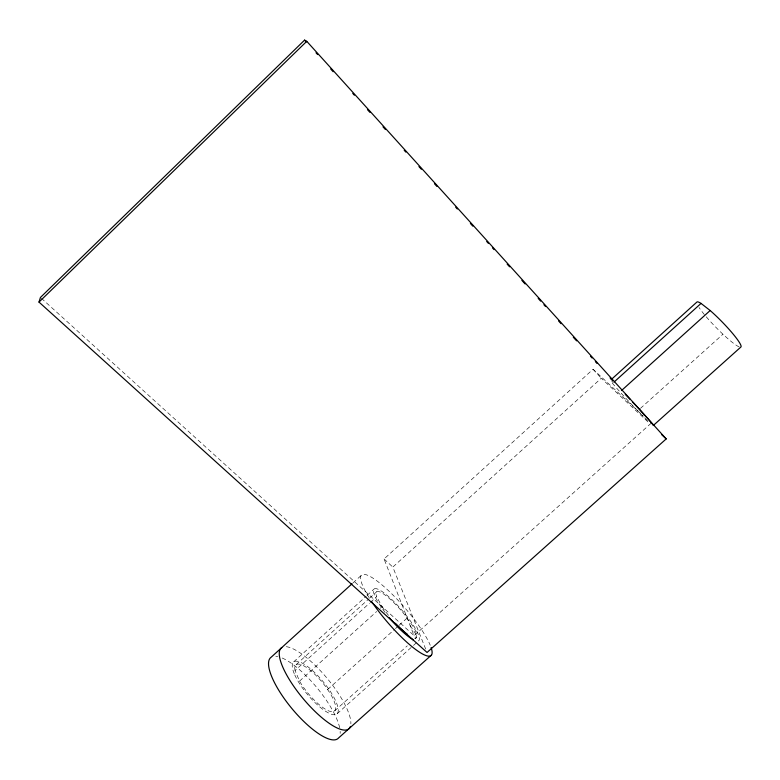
<?xml version="1.0" encoding="UTF-8"?>
<svg xmlns="http://www.w3.org/2000/svg" width="780" height="780" viewBox="0 0 780 780"><rect width="100%" height="100%" fill="white"/><g stroke="black" fill="none" stroke-linecap="round" stroke-linejoin="round"><path stroke-width="0.58" stroke-dasharray="3.9 2.92" d="M352.989 582.913L361.998 574.733M651.105 423.248L414.092 635.642L384.062 558.967L593.073 369.252L643.461 416.14M425.695 649.096L392.818 567.07L601.253 378.251L648.414 422.292M293.699 661.82L366.19 596.203M367.087 595.384L374.244 588.91M296.088 664.677L368.638 599.04M369.535 598.231L376.701 591.747M295.064 670.498A30.098 8.97 50.2 0 1 304.122 666.032A30.098 8.97 50.2 0 1 326.566 687.901L330.515 693.956A30.098 8.97 50.2 0 1 328.585 710.853A30.098 8.97 50.2 0 1 299.54 681.125L295.064 670.498L369.505 603.184M370.402 602.375L376.681 596.69A30.352 6.435 49.2 0 1 383.731 594.087A30.352 6.435 49.2 0 1 406.048 616.444C409.627 622.879 417.797 629.626 416.364 637.689L412.727 640.945M299.54 681.125L376.681 611.5M380.269 608.264L382.063 606.645L376.681 596.69M327.629 689.53L394.534 629.401M395.44 628.592L398.151 626.145M399.058 625.336L407.189 618.023M640.429 408.398L722.982 334.21M334.698 710.833L407.287 645.82M337.135 713.749L412.571 646.22M413.478 645.411L417.066 642.193M41.35 298.272L416.364 637.689A30.352 6.435 49.2 0 1 414.531 638.147M384.062 558.967L392.818 567.07M647.507 420.615L636.353 409.393A31.151 1.19 46.6 0 1 611.042 381.44M593.073 369.252L601.253 378.251M410.144 625.56L416.705 635.398M275.779 656.224A52.64 16.292 50.4 0 1 277.719 656.516M282.175 657.998A52.64 16.292 50.4 0 1 318.601 689.754A52.64 16.292 50.4 0 1 340.06 730.216M340.158 731.357A52.64 16.292 50.4 0 1 340.148 733.414M286.26 646.708A52.699 15.717 50.2 0 1 326.8 677.927A52.699 15.717 50.2 0 1 350.863 723.859M368.969 597.431A53.157 11.271 49.2 0 1 378.865 582.367A53.157 11.271 49.2 0 1 430.258 645.294M385.115 612.466A34.154 7.244 49.2 0 1 376.252 588.676A34.154 7.244 49.2 0 1 407.199 616.639A34.154 7.244 49.2 0 1 416.822 641.121M388.508 615.391A30.352 6.435 49.2 0 1 382.063 606.645M611.783 381.186A31.151 1.19 46.6 0 1 613.421 382.639M739.177 346.885A31.463 4.114 45.6 0 1 726.999 337.915L721.49 332.846A31.463 4.114 45.6 0 1 699.017 307.456M294.752 674.885A33.862 10.091 50.2 0 0 334.552 714.773A33.862 10.091 50.2 0 0 316.348 674.222A33.862 10.091 50.2 0 0 294.752 674.885"/><path stroke-width="1.17" d="M39 302.094L40.443 297.453L304.57 40.121L306.764 41.321L666.208 438.906L427.04 652.47L39 302.094L306.764 41.321M352.092 583.733L271.196 657.189A52.64 16.292 50.4 0 0 292.13 708.825A52.64 16.292 50.4 0 0 338.52 738.007L431.408 655.122M611.296 379.499L696.852 302.094A31.463 4.114 45.6 0 1 701.035 303.41L710.161 310.518A31.463 4.114 45.6 0 1 732.576 333.401A31.463 4.114 45.6 0 1 740.834 347.071L653.201 425.568M614.318 381.82L701.035 303.41M621.514 390.536L710.161 310.518M661.762 434.752L666.208 438.906M304.57 40.121L306.199 41.935M316.007 52.767L317.635 54.571M330.71 69.02L333.157 71.731M352.765 93.405L354.393 95.218M367.468 109.668L369.915 112.369M382.99 126.828L385.437 129.529M404.225 150.306L405.853 152.11M418.928 166.559L421.375 169.27M434.45 183.719L436.898 186.43M455.686 207.197L457.324 209.011M470.389 223.46L472.836 226.161M486.73 241.517L488.358 243.321M492.443 247.845L494.081 249.649M507.146 264.098L509.603 266.809M521.849 280.351L525.115 283.969M538.19 298.418L540.637 301.129M543.904 304.736L545.542 306.54M558.607 320.99L561.064 323.7M573.31 337.252L576.586 340.86M590.47 356.216L592.098 358.02M595.374 361.637L597.002 363.441M610.077 377.89L612.524 380.601M350.415 726.424A52.699 15.717 50.2 0 1 305.526 701.415A52.699 15.717 50.2 0 1 281.785 647.575M431.106 647.566A53.157 11.271 49.2 0 1 414.141 648.346A53.157 11.271 49.2 0 1 371.534 601.399M413.332 639.824A34.154 7.244 49.2 0 1 389.356 617.76M625.267 394.358A31.151 1.19 46.6 0 1 630.074 399.35M632.531 401.944A31.151 1.19 46.6 0 1 652.811 424.7M407.257 634.247A30.352 6.435 49.2 0 1 395.343 623.259"/></g></svg>
